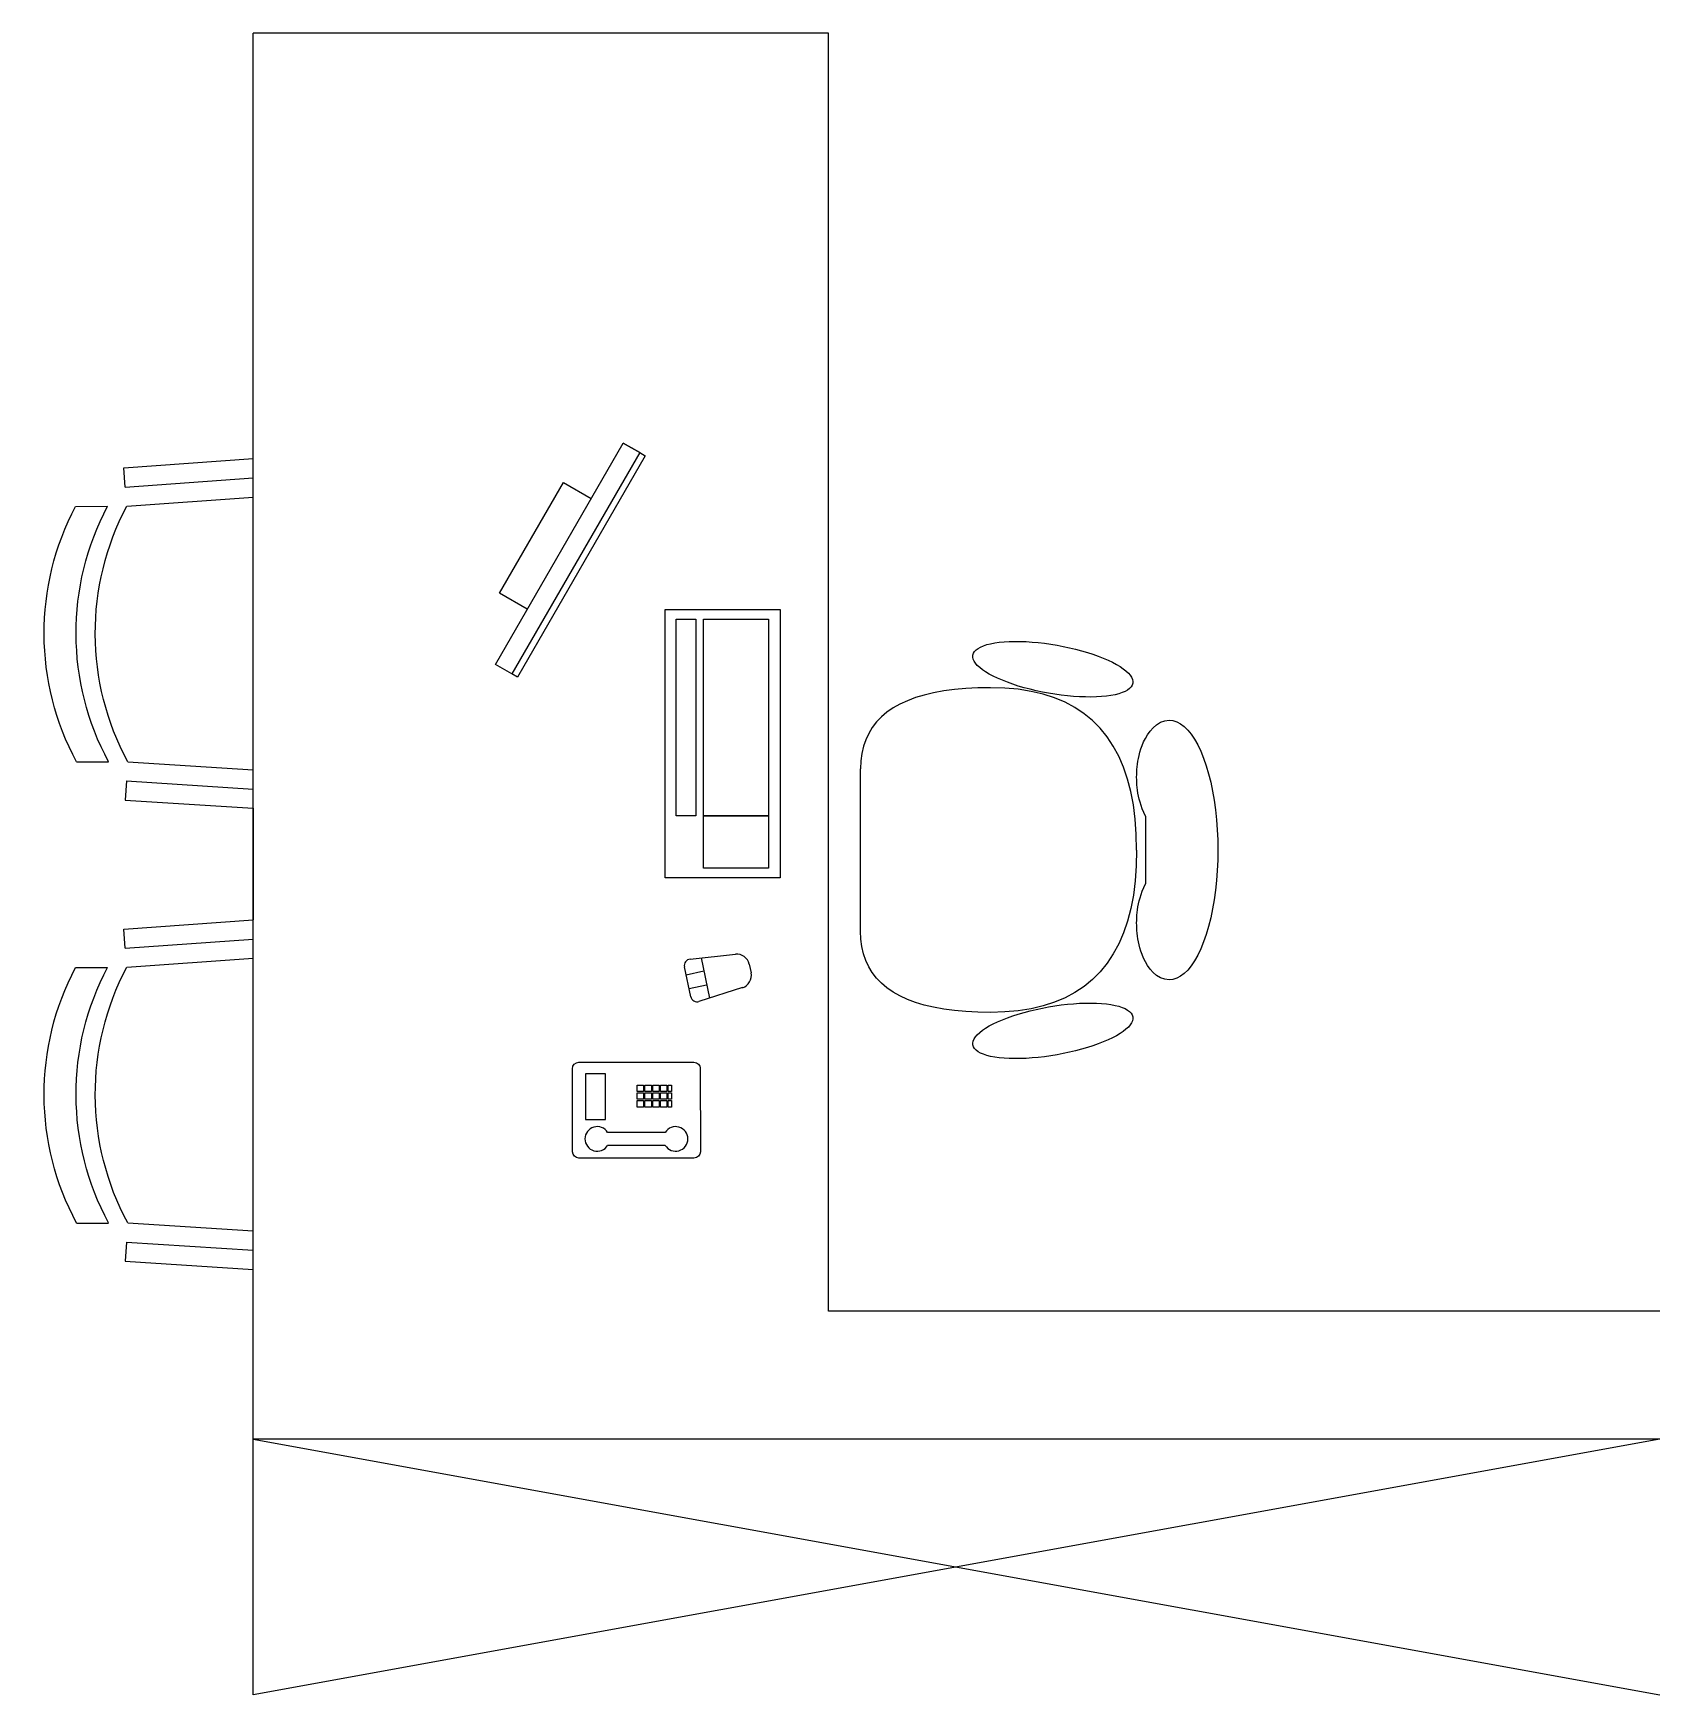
# Model space of a CAD drawing. Header units: millimetres. Extents: x 858 to 1113, y 1216 to 1476.
import ezdxf

# ---------------------------------------------------------------- set-up
doc = ezdxf.new("R2010")
doc.units = ezdxf.units.MM

msp = doc.modelspace()

# ---------------------------------------------------------------- linework, layer by layer
for p, q in [((892.63, 1216.26, -27626.8), (892.63, 1476.26, -27626.8)), ((982.63, 1476.26, -27626.8), (892.63, 1476.26, -27626.8)), ((982.63, 1276.26, -27626.8), (982.63, 1476.26, -27626.8)), ((930.5, 1377.49, -27626.8), (950.5, 1412.13, -27626.8)), ((950.5, 1412.13, -27626.8), (953.09, 1410.63, -27626.8)), ((950.5, 1412.13, -27626.8), (953.09, 1410.63, -27626.8)), ((953.09, 1410.63, -27626.8), (950.5, 1412.13, -27626.8)), ((950.5, 1412.13, -27626.8), (950.5, 1412.13, -27626.8)), ((872.41, 1408.23, -27626.8), (892.63, 1409.69, -27626.8)), ((953.09, 1410.63, -27626.8), (933.09, 1375.99, -27626.8)), ((953.96, 1410.13, -27626.8), (933.96, 1375.49, -27626.8)), ((953.09, 1410.63, -27626.8), (953.96, 1410.13, -27626.8)), ((872.62, 1405.24, -27626.8), (872.41, 1408.23, -27626.8)), ((872.62, 1405.24, -27626.8), (892.63, 1406.68, -27626.8)), ((931.17, 1388.65, -27626.8), (941.17, 1405.97, -27626.8)), ((941.17, 1405.97, -27626.8), (945.5, 1403.47, -27626.8)), ((864.84, 1402.22, -27626.8), (869.84, 1402.24, -27626.8)), ((872.84, 1402.25, -27626.8), (892.63, 1403.67, -27626.8)), ((935.5, 1386.15, -27626.8), (931.17, 1388.65, -27626.8)), ((957.07, 1344.09, -27626.8), (957.07, 1386.09, -27626.8)), ((957.07, 1386.09, -27626.8), (975.07, 1386.09, -27626.8)), ((975.07, 1386.09, -27626.8), (975.07, 1344.09, -27626.8)), ((958.8, 1353.79, -27626.8), (958.8, 1384.59, -27626.8)), ((958.8, 1384.59, -27626.8), (961.88, 1384.59, -27626.8)), ((961.88, 1384.59, -27626.8), (961.88, 1353.79, -27626.8)), ((963.07, 1353.79, -27626.8), (963.07, 1384.59, -27626.8)), ((963.07, 1384.59, -27626.8), (973.21, 1384.59, -27626.8)), ((973.21, 1384.59, -27626.8), (973.21, 1353.79, -27626.8)), ((1007.38, 1380.58, -27626.8), (1007.97, 1380.73, -27626.8)), ((1007.97, 1380.73, -27626.8), (1008.62, 1380.85, -27626.8)), ((1008.62, 1380.85, -27626.8), (1009.32, 1380.95, -27626.8)), ((1009.32, 1380.95, -27626.8), (1010.08, 1381.02, -27626.8)), ((1010.08, 1381.02, -27626.8), (1010.88, 1381.07, -27626.8)), ((1010.88, 1381.07, -27626.8), (1011.73, 1381.09, -27626.8)), ((1011.73, 1381.09, -27626.8), (1012.61, 1381.08, -27626.8)), ((1012.61, 1381.08, -27626.8), (1013.52, 1381.05, -27626.8)), ((1013.52, 1381.05, -27626.8), (1014.46, 1380.99, -27626.8)), ((1014.46, 1380.99, -27626.8), (1015.42, 1380.9, -27626.8)), ((1015.42, 1380.9, -27626.8), (1016.4, 1380.79, -27626.8)), ((1016.4, 1380.79, -27626.8), (1017.38, 1380.65, -27626.8)), ((1017.38, 1380.65, -27626.8), (1018.36, 1380.49, -27626.8)), ((1005.18, 1378.64, -27626.8), (1005.19, 1378.94, -27626.8)), ((1005.24, 1378.33, -27626.8), (1005.18, 1378.64, -27626.8)), ((1005.19, 1378.94, -27626.8), (1005.28, 1379.23, -27626.8)), ((1005.38, 1378, -27626.8), (1005.24, 1378.33, -27626.8)), ((1005.28, 1379.23, -27626.8), (1005.45, 1379.5, -27626.8)), ((1005.6, 1377.67, -27626.8), (1005.38, 1378, -27626.8)), ((1005.45, 1379.5, -27626.8), (1005.69, 1379.76, -27626.8)), ((1005.69, 1379.76, -27626.8), (1006.01, 1379.99, -27626.8)), ((1006.01, 1379.99, -27626.8), (1006.4, 1380.21, -27626.8)), ((1006.4, 1380.21, -27626.8), (1006.86, 1380.4, -27626.8)), ((1006.86, 1380.4, -27626.8), (1007.38, 1380.58, -27626.8)), ((1018.36, 1380.49, -27626.8), (1019.34, 1380.3, -27626.8)), ((1019.34, 1380.3, -27626.8), (1020.31, 1380.1, -27626.8)), ((1020.31, 1380.1, -27626.8), (1021.26, 1379.87, -27626.8)), ((1021.26, 1379.87, -27626.8), (1022.19, 1379.62, -27626.8)), ((1022.19, 1379.62, -27626.8), (1023.1, 1379.36, -27626.8)), ((1023.1, 1379.36, -27626.8), (1023.97, 1379.08, -27626.8)), ((1023.97, 1379.08, -27626.8), (1024.8, 1378.78, -27626.8)), ((1024.8, 1378.78, -27626.8), (1025.59, 1378.48, -27626.8)), ((1025.59, 1378.48, -27626.8), (1026.33, 1378.16, -27626.8)), ((1026.33, 1378.16, -27626.8), (1027.01, 1377.83, -27626.8)), ((933.09, 1375.99, -27626.8), (930.5, 1377.49, -27626.8)), ((933.96, 1375.49, -27626.8), (933.09, 1375.99, -27626.8)), ((1005.89, 1377.34, -27626.8), (1005.6, 1377.67, -27626.8)), ((1006.26, 1377, -27626.8), (1005.89, 1377.34, -27626.8)), ((1006.69, 1376.66, -27626.8), (1006.26, 1377, -27626.8)), ((1007.19, 1376.31, -27626.8), (1006.69, 1376.66, -27626.8)), ((1007.76, 1375.98, -27626.8), (1007.19, 1376.31, -27626.8)), ((1008.39, 1375.64, -27626.8), (1007.76, 1375.98, -27626.8)), ((1009.07, 1375.32, -27626.8), (1008.39, 1375.64, -27626.8)), ((1027.01, 1377.83, -27626.8), (1027.64, 1377.5, -27626.8)), ((1027.64, 1377.5, -27626.8), (1028.21, 1377.16, -27626.8)), ((1028.21, 1377.16, -27626.8), (1028.71, 1376.82, -27626.8)), ((1028.71, 1376.82, -27626.8), (1029.14, 1376.47, -27626.8)), ((1029.14, 1376.47, -27626.8), (1029.51, 1376.13, -27626.8)), ((1029.51, 1376.13, -27626.8), (1029.8, 1375.8, -27626.8)), ((1029.8, 1375.8, -27626.8), (1030.02, 1375.47, -27626.8)), ((1030.02, 1375.47, -27626.8), (1030.16, 1375.14, -27626.8)), ((999.06, 1373.05, -27626.8), (997.59, 1372.7, -27626.8)), ((1000.64, 1373.33, -27626.8), (999.06, 1373.05, -27626.8)), ((1002.31, 1373.56, -27626.8), (1000.64, 1373.33, -27626.8)), ((1004.09, 1373.72, -27626.8), (1002.31, 1373.56, -27626.8)), ((1005.97, 1373.81, -27626.8), (1004.09, 1373.72, -27626.8)), ((1007.95, 1373.84, -27626.8), (1005.97, 1373.81, -27626.8)), ((1010.18, 1373.78, -27626.8), (1007.95, 1373.84, -27626.8)), ((1009.81, 1375, -27626.8), (1009.07, 1375.32, -27626.8)), ((1010.6, 1374.69, -27626.8), (1009.81, 1375, -27626.8)), ((1012.3, 1373.59, -27626.8), (1010.18, 1373.78, -27626.8)), ((1011.43, 1374.39, -27626.8), (1010.6, 1374.69, -27626.8)), ((1012.3, 1374.11, -27626.8), (1011.43, 1374.39, -27626.8)), ((1013.21, 1373.85, -27626.8), (1012.3, 1374.11, -27626.8)), ((1014.3, 1373.27, -27626.8), (1012.3, 1373.59, -27626.8)), ((1014.14, 1373.6, -27626.8), (1013.21, 1373.85, -27626.8)), ((1015.09, 1373.38, -27626.8), (1014.14, 1373.6, -27626.8)), ((1016.18, 1372.83, -27626.8), (1014.3, 1373.27, -27626.8)), ((1016.06, 1373.17, -27626.8), (1015.09, 1373.38, -27626.8)), ((1017.04, 1372.98, -27626.8), (1016.06, 1373.17, -27626.8)), ((1017.95, 1372.25, -27626.8), (1016.18, 1372.83, -27626.8)), ((1018.02, 1372.82, -27626.8), (1017.04, 1372.98, -27626.8)), ((1019, 1372.69, -27626.8), (1018.02, 1372.82, -27626.8)), ((1028.02, 1372.9, -27626.8), (1027.43, 1372.75, -27626.8)), ((1028.54, 1373.07, -27626.8), (1028.02, 1372.9, -27626.8)), ((1029, 1373.26, -27626.8), (1028.54, 1373.07, -27626.8)), ((1029.39, 1373.48, -27626.8), (1029, 1373.26, -27626.8)), ((1029.71, 1373.72, -27626.8), (1029.39, 1373.48, -27626.8)), ((1029.95, 1373.97, -27626.8), (1029.71, 1373.72, -27626.8)), ((1030.12, 1374.24, -27626.8), (1029.95, 1373.97, -27626.8)), ((1030.21, 1374.53, -27626.8), (1030.12, 1374.24, -27626.8)), ((1030.16, 1375.14, -27626.8), (1030.22, 1374.83, -27626.8)), ((1030.22, 1374.83, -27626.8), (1030.21, 1374.53, -27626.8)), ((992.71, 1370.67, -27626.8), (991.75, 1370, -27626.8)), ((993.78, 1371.27, -27626.8), (992.71, 1370.67, -27626.8)), ((994.95, 1371.81, -27626.8), (993.78, 1371.27, -27626.8)), ((996.22, 1372.29, -27626.8), (994.95, 1371.81, -27626.8)), ((997.59, 1372.7, -27626.8), (996.22, 1372.29, -27626.8)), ((1019.61, 1371.56, -27626.8), (1017.95, 1372.25, -27626.8)), ((1019.98, 1372.57, -27626.8), (1019, 1372.69, -27626.8)), ((1021.15, 1370.73, -27626.8), (1019.61, 1371.56, -27626.8)), ((1020.94, 1372.49, -27626.8), (1019.98, 1372.57, -27626.8)), ((1021.87, 1372.43, -27626.8), (1020.94, 1372.49, -27626.8)), ((1022.58, 1369.78, -27626.8), (1021.15, 1370.73, -27626.8)), ((1022.79, 1372.39, -27626.8), (1021.87, 1372.43, -27626.8)), ((1023.67, 1372.38, -27626.8), (1022.79, 1372.39, -27626.8)), ((1024.52, 1372.4, -27626.8), (1023.67, 1372.38, -27626.8)), ((1025.32, 1372.45, -27626.8), (1024.52, 1372.4, -27626.8)), ((1026.08, 1372.52, -27626.8), (1025.32, 1372.45, -27626.8)), ((1026.78, 1372.62, -27626.8), (1026.08, 1372.52, -27626.8)), ((1027.43, 1372.75, -27626.8), (1026.78, 1372.62, -27626.8)), ((989.46, 1367.62, -27626.8), (988.9, 1366.7, -27626.8)), ((990.12, 1368.48, -27626.8), (989.46, 1367.62, -27626.8)), ((990.88, 1369.27, -27626.8), (990.12, 1368.48, -27626.8)), ((991.75, 1370, -27626.8), (990.88, 1369.27, -27626.8)), ((1023.9, 1368.7, -27626.8), (1022.58, 1369.78, -27626.8)), ((1025.1, 1367.49, -27626.8), (1023.9, 1368.7, -27626.8)), ((1033.37, 1367.59, -27626.8), (1033.92, 1368.06, -27626.8)), ((1033.92, 1368.06, -27626.8), (1034.53, 1368.44, -27626.8)), ((1034.53, 1368.44, -27626.8), (1035.2, 1368.68, -27626.8)), ((1035.2, 1368.68, -27626.8), (1035.89, 1368.76, -27626.8)), ((1035.89, 1368.76, -27626.8), (1036.49, 1368.7, -27626.8)), ((1036.49, 1368.7, -27626.8), (1037.08, 1368.51, -27626.8)), ((1037.08, 1368.51, -27626.8), (1037.67, 1368.2, -27626.8)), ((1037.67, 1368.2, -27626.8), (1038.25, 1367.77, -27626.8)), ((1038.25, 1367.77, -27626.8), (1038.81, 1367.22, -27626.8)), ((988.45, 1365.71, -27626.8), (988.09, 1364.67, -27626.8)), ((988.9, 1366.7, -27626.8), (988.45, 1365.71, -27626.8)), ((1026.18, 1366.16, -27626.8), (1025.1, 1367.49, -27626.8)), ((1027.16, 1364.7, -27626.8), (1026.18, 1366.16, -27626.8)), ((1031.66, 1364.8, -27626.8), (1031.89, 1365.35, -27626.8)), ((1031.89, 1365.35, -27626.8), (1032.17, 1365.92, -27626.8)), ((1032.17, 1365.92, -27626.8), (1032.5, 1366.49, -27626.8)), ((1032.5, 1366.49, -27626.8), (1032.9, 1367.06, -27626.8)), ((1032.9, 1367.06, -27626.8), (1033.37, 1367.59, -27626.8)), ((1038.81, 1367.22, -27626.8), (1039.35, 1366.55, -27626.8)), ((1039.35, 1366.55, -27626.8), (1039.87, 1365.77, -27626.8)), ((1039.87, 1365.77, -27626.8), (1040.37, 1364.88, -27626.8)), ((987.84, 1363.56, -27626.8), (987.68, 1362.38, -27626.8)), ((988.09, 1364.67, -27626.8), (987.84, 1363.56, -27626.8)), ((1028.01, 1363.11, -27626.8), (1027.16, 1364.7, -27626.8)), ((1028.76, 1361.4, -27626.8), (1028.01, 1363.11, -27626.8)), ((1031.01, 1362.33, -27626.8), (1031.09, 1362.79, -27626.8)), ((1031.09, 1362.79, -27626.8), (1031.2, 1363.26, -27626.8)), ((1031.2, 1363.26, -27626.8), (1031.32, 1363.75, -27626.8)), ((1031.32, 1363.75, -27626.8), (1031.48, 1364.26, -27626.8)), ((1031.48, 1364.26, -27626.8), (1031.66, 1364.8, -27626.8)), ((1040.37, 1364.88, -27626.8), (1040.84, 1363.89, -27626.8)), ((1040.84, 1363.89, -27626.8), (1041.28, 1362.81, -27626.8)), ((1041.28, 1362.81, -27626.8), (1041.69, 1361.64, -27626.8)), ((865, 1362.22, -27626.8), (870, 1362.24, -27626.8)), ((873, 1362.25, -27626.8), (892.63, 1360.99, -27626.8)), ((987.68, 1362.38, -27626.8), (987.63, 1361.14, -27626.8)), ((987.63, 1335.74, -27626.8), (987.63, 1361.14, -27626.8)), ((1029.38, 1359.55, -27626.8), (1028.76, 1361.4, -27626.8)), ((1030.81, 1359.84, -27626.8), (1030.82, 1360.24, -27626.8)), ((1030.82, 1359.44, -27626.8), (1030.81, 1359.84, -27626.8)), ((1030.82, 1360.24, -27626.8), (1030.83, 1360.65, -27626.8)), ((1030.83, 1360.65, -27626.8), (1030.86, 1361.06, -27626.8)), ((1030.86, 1361.06, -27626.8), (1030.9, 1361.47, -27626.8)), ((1030.9, 1361.47, -27626.8), (1030.95, 1361.9, -27626.8)), ((1030.95, 1361.9, -27626.8), (1031.01, 1362.33, -27626.8)), ((1041.69, 1361.64, -27626.8), (1042.06, 1360.39, -27626.8)), ((1042.06, 1360.39, -27626.8), (1042.39, 1359.06, -27626.8)), ((872.8, 1359.26, -27626.8), (872.61, 1356.26, -27626.8)), ((872.8, 1359.26, -27626.8), (892.63, 1357.99, -27626.8)), ((1029.9, 1357.59, -27626.8), (1029.38, 1359.55, -27626.8)), ((1030.3, 1355.49, -27626.8), (1029.9, 1357.59, -27626.8)), ((1030.84, 1359.04, -27626.8), (1030.82, 1359.44, -27626.8)), ((1030.86, 1358.63, -27626.8), (1030.84, 1359.04, -27626.8)), ((1030.9, 1358.21, -27626.8), (1030.86, 1358.63, -27626.8)), ((1030.95, 1357.79, -27626.8), (1030.9, 1358.21, -27626.8)), ((1031.02, 1357.34, -27626.8), (1030.95, 1357.79, -27626.8)), ((1031.11, 1356.89, -27626.8), (1031.02, 1357.34, -27626.8)), ((1042.39, 1359.06, -27626.8), (1042.68, 1357.67, -27626.8)), ((1042.68, 1357.67, -27626.8), (1042.93, 1356.22, -27626.8)), ((872.61, 1356.26, -27626.8), (892.63, 1354.98, -27626.8)), ((892.63, 1354.98, -27626.8), (892.63, 1337.53, -27626.8)), ((1030.58, 1353.27, -27626.8), (1030.3, 1355.49, -27626.8)), ((1031.21, 1356.41, -27626.8), (1031.11, 1356.89, -27626.8)), ((1031.34, 1355.92, -27626.8), (1031.21, 1356.41, -27626.8)), ((1031.5, 1355.4, -27626.8), (1031.34, 1355.92, -27626.8)), ((1031.69, 1354.87, -27626.8), (1031.5, 1355.4, -27626.8)), ((1031.93, 1354.31, -27626.8), (1031.69, 1354.87, -27626.8)), ((1042.93, 1356.22, -27626.8), (1043.14, 1354.72, -27626.8)), ((1043.14, 1354.72, -27626.8), (1043.3, 1353.19, -27626.8)), ((961.88, 1353.79, -27626.8), (958.8, 1353.79, -27626.8)), ((958.8, 1353.79, -27626.8), (958.8, 1353.79, -27626.8)), ((973.21, 1353.79, -27626.8), (963.07, 1353.79, -27626.8)), ((963.07, 1345.59, -27626.8), (963.07, 1353.79, -27626.8)), ((963.07, 1353.79, -27626.8), (973.21, 1353.79, -27626.8)), ((973.21, 1353.79, -27626.8), (973.21, 1353.79, -27626.8)), ((973.21, 1353.79, -27626.8), (973.21, 1345.59, -27626.8)), ((1030.76, 1350.92, -27626.8), (1030.58, 1353.27, -27626.8)), ((1032.21, 1353.74, -27626.8), (1031.93, 1354.31, -27626.8)), ((1032.21, 1353.74, -27626.8), (1032.21, 1343.14, -27626.8)), ((1032.21, 1353.74, -27626.8), (1032.21, 1353.74, -27626.8)), ((1043.3, 1353.19, -27626.8), (1043.42, 1351.62, -27626.8)), ((1030.81, 1348.44, -27626.8), (1030.76, 1350.92, -27626.8)), ((1043.42, 1351.62, -27626.8), (1043.49, 1350.04, -27626.8)), ((1043.49, 1350.04, -27626.8), (1043.51, 1348.44, -27626.8)), ((1030.81, 1348.44, -27626.8), (1030.76, 1345.97, -27626.8)), ((1043.49, 1346.85, -27626.8), (1043.42, 1345.26, -27626.8)), ((1043.51, 1348.44, -27626.8), (1043.49, 1346.85, -27626.8)), ((973.21, 1345.59, -27626.8), (963.07, 1345.59, -27626.8)), ((963.07, 1345.59, -27626.8), (963.07, 1345.59, -27626.8)), ((1030.76, 1345.97, -27626.8), (1030.58, 1343.62, -27626.8)), ((1043.42, 1345.26, -27626.8), (1043.3, 1343.7, -27626.8)), ((975.07, 1344.09, -27626.8), (957.07, 1344.09, -27626.8)), ((957.07, 1344.09, -27626.8), (957.07, 1344.09, -27626.8)), ((1030.58, 1343.62, -27626.8), (1030.3, 1341.39, -27626.8)), ((1031.5, 1341.48, -27626.8), (1031.69, 1342.02, -27626.8)), ((1031.69, 1342.02, -27626.8), (1031.93, 1342.57, -27626.8)), ((1031.93, 1342.57, -27626.8), (1032.21, 1343.14, -27626.8)), ((1032.21, 1343.14, -27626.8), (1032.21, 1343.14, -27626.8)), ((1043.14, 1342.16, -27626.8), (1042.93, 1340.67, -27626.8)), ((1043.3, 1343.7, -27626.8), (1043.14, 1342.16, -27626.8)), ((1029.9, 1339.3, -27626.8), (1029.38, 1337.33, -27626.8)), ((1030.3, 1341.39, -27626.8), (1029.9, 1339.3, -27626.8)), ((1030.9, 1338.67, -27626.8), (1030.95, 1339.1, -27626.8)), ((1030.95, 1339.1, -27626.8), (1031.02, 1339.54, -27626.8)), ((1031.02, 1339.54, -27626.8), (1031.11, 1340, -27626.8)), ((1031.11, 1340, -27626.8), (1031.21, 1340.47, -27626.8)), ((1031.21, 1340.47, -27626.8), (1031.34, 1340.96, -27626.8)), ((1031.34, 1340.96, -27626.8), (1031.5, 1341.48, -27626.8)), ((1042.68, 1339.22, -27626.8), (1042.39, 1337.82, -27626.8)), ((1042.93, 1340.67, -27626.8), (1042.68, 1339.22, -27626.8)), ((872.41, 1336.08, -27626.8), (892.63, 1337.53, -27626.8)), ((1029.38, 1337.33, -27626.8), (1028.76, 1335.49, -27626.8)), ((1030.81, 1337.04, -27626.8), (1030.82, 1337.44, -27626.8)), ((1030.82, 1336.64, -27626.8), (1030.81, 1337.04, -27626.8)), ((1030.82, 1337.44, -27626.8), (1030.84, 1337.85, -27626.8)), ((1030.83, 1336.24, -27626.8), (1030.82, 1336.64, -27626.8)), ((1030.84, 1337.85, -27626.8), (1030.86, 1338.25, -27626.8)), ((1030.86, 1338.25, -27626.8), (1030.9, 1338.67, -27626.8)), ((1042.06, 1336.5, -27626.8), (1041.69, 1335.25, -27626.8)), ((1042.39, 1337.82, -27626.8), (1042.06, 1336.5, -27626.8)), ((872.62, 1333.09, -27626.8), (872.41, 1336.08, -27626.8)), ((872.62, 1333.09, -27626.8), (892.63, 1334.52, -27626.8)), ((987.68, 1334.5, -27626.8), (987.63, 1335.74, -27626.8)), ((987.84, 1333.33, -27626.8), (987.68, 1334.5, -27626.8)), ((1028.76, 1335.49, -27626.8), (1028.01, 1333.77, -27626.8)), ((1030.86, 1335.83, -27626.8), (1030.83, 1336.24, -27626.8)), ((1030.9, 1335.41, -27626.8), (1030.86, 1335.83, -27626.8)), ((1030.95, 1334.99, -27626.8), (1030.9, 1335.41, -27626.8)), ((1031.01, 1334.55, -27626.8), (1030.95, 1334.99, -27626.8)), ((1031.09, 1334.1, -27626.8), (1031.01, 1334.55, -27626.8)), ((1031.2, 1333.62, -27626.8), (1031.09, 1334.1, -27626.8)), ((1041.28, 1334.07, -27626.8), (1040.84, 1332.99, -27626.8)), ((1041.69, 1335.25, -27626.8), (1041.28, 1334.07, -27626.8)), ((872.84, 1330.09, -27626.8), (892.63, 1331.52, -27626.8)), ((960.95, 1331.38, -27626.8), (968.04, 1332.15, -27626.8)), ((962.67, 1331.56, -27626.8), (964, 1325.27, -27626.8)), ((988.09, 1332.22, -27626.8), (987.84, 1333.33, -27626.8)), ((988.45, 1331.17, -27626.8), (988.09, 1332.22, -27626.8)), ((1027.16, 1332.19, -27626.8), (1026.18, 1330.73, -27626.8)), ((1028.01, 1333.77, -27626.8), (1027.16, 1332.19, -27626.8)), ((1031.32, 1333.13, -27626.8), (1031.2, 1333.62, -27626.8)), ((1031.48, 1332.62, -27626.8), (1031.32, 1333.13, -27626.8)), ((1031.66, 1332.09, -27626.8), (1031.48, 1332.62, -27626.8)), ((1031.89, 1331.53, -27626.8), (1031.66, 1332.09, -27626.8)), ((1032.17, 1330.96, -27626.8), (1031.89, 1331.53, -27626.8)), ((1040.37, 1332, -27626.8), (1039.87, 1331.12, -27626.8)), ((1040.84, 1332.99, -27626.8), (1040.37, 1332, -27626.8)), ((864.84, 1330.06, -27626.8), (869.84, 1330.08, -27626.8)), ((961.07, 1325.49, -27626.8), (960.08, 1330.18, -27626.8)), ((960.08, 1330.18, -27626.8), (960.08, 1330.18, -27626.8)), ((963.11, 1329.47, -27626.8), (960.35, 1328.88, -27626.8)), ((970.22, 1330.58, -27626.8), (970.5, 1329.23, -27626.8)), ((988.9, 1330.19, -27626.8), (988.45, 1331.17, -27626.8)), ((989.46, 1329.27, -27626.8), (988.9, 1330.19, -27626.8)), ((990.12, 1328.41, -27626.8), (989.46, 1329.27, -27626.8)), ((1025.1, 1329.39, -27626.8), (1023.9, 1328.19, -27626.8)), ((1026.18, 1330.73, -27626.8), (1025.1, 1329.39, -27626.8)), ((1032.5, 1330.39, -27626.8), (1032.17, 1330.96, -27626.8)), ((1032.9, 1329.82, -27626.8), (1032.5, 1330.39, -27626.8)), ((1033.37, 1329.29, -27626.8), (1032.9, 1329.82, -27626.8)), ((1033.92, 1328.82, -27626.8), (1033.37, 1329.29, -27626.8)), ((1034.53, 1328.45, -27626.8), (1033.92, 1328.82, -27626.8)), ((1037.67, 1328.68, -27626.8), (1037.08, 1328.37, -27626.8)), ((1038.25, 1329.12, -27626.8), (1037.67, 1328.68, -27626.8)), ((1038.81, 1329.67, -27626.8), (1038.25, 1329.12, -27626.8)), ((1039.35, 1330.34, -27626.8), (1038.81, 1329.67, -27626.8)), ((1039.87, 1331.12, -27626.8), (1039.35, 1330.34, -27626.8)), ((960.8, 1326.78, -27626.8), (963.55, 1327.37, -27626.8)), ((969.15, 1326.91, -27626.8), (962.35, 1324.74, -27626.8)), ((990.88, 1327.61, -27626.8), (990.12, 1328.41, -27626.8)), ((991.75, 1326.88, -27626.8), (990.88, 1327.61, -27626.8)), ((992.71, 1326.22, -27626.8), (991.75, 1326.88, -27626.8)), ((993.78, 1325.61, -27626.8), (992.71, 1326.22, -27626.8)), ((1021.15, 1326.15, -27626.8), (1019.61, 1325.33, -27626.8)), ((1022.58, 1327.11, -27626.8), (1021.15, 1326.15, -27626.8)), ((1023.9, 1328.19, -27626.8), (1022.58, 1327.11, -27626.8)), ((1035.2, 1328.21, -27626.8), (1034.53, 1328.45, -27626.8)), ((1035.89, 1328.12, -27626.8), (1035.2, 1328.21, -27626.8)), ((1036.49, 1328.18, -27626.8), (1035.89, 1328.12, -27626.8)), ((1037.08, 1328.37, -27626.8), (1036.49, 1328.18, -27626.8)), ((994.95, 1325.07, -27626.8), (993.78, 1325.61, -27626.8)), ((996.22, 1324.6, -27626.8), (994.95, 1325.07, -27626.8)), ((997.59, 1324.19, -27626.8), (996.22, 1324.6, -27626.8)), ((999.06, 1323.84, -27626.8), (997.59, 1324.19, -27626.8)), ((1000.64, 1323.55, -27626.8), (999.06, 1323.84, -27626.8)), ((1002.31, 1323.33, -27626.8), (1000.64, 1323.55, -27626.8)), ((1014.3, 1323.61, -27626.8), (1012.3, 1323.3, -27626.8)), ((1014.14, 1323.28, -27626.8), (1015.09, 1323.51, -27626.8)), ((1016.18, 1324.06, -27626.8), (1014.3, 1323.61, -27626.8)), ((1015.09, 1323.51, -27626.8), (1016.06, 1323.72, -27626.8)), ((1016.06, 1323.72, -27626.8), (1017.04, 1323.9, -27626.8)), ((1017.95, 1324.63, -27626.8), (1016.18, 1324.06, -27626.8)), ((1017.04, 1323.9, -27626.8), (1018.02, 1324.06, -27626.8)), ((1019.61, 1325.33, -27626.8), (1017.95, 1324.63, -27626.8)), ((1018.02, 1324.06, -27626.8), (1019, 1324.2, -27626.8)), ((1019, 1324.2, -27626.8), (1019.98, 1324.31, -27626.8)), ((1019.98, 1324.31, -27626.8), (1020.94, 1324.4, -27626.8)), ((1020.94, 1324.4, -27626.8), (1021.87, 1324.46, -27626.8)), ((1021.87, 1324.46, -27626.8), (1022.79, 1324.49, -27626.8)), ((1022.79, 1324.49, -27626.8), (1023.67, 1324.5, -27626.8)), ((1023.67, 1324.5, -27626.8), (1024.52, 1324.48, -27626.8)), ((1024.52, 1324.48, -27626.8), (1025.32, 1324.43, -27626.8)), ((1025.32, 1324.43, -27626.8), (1026.08, 1324.36, -27626.8)), ((1026.08, 1324.36, -27626.8), (1026.78, 1324.26, -27626.8)), ((1026.78, 1324.26, -27626.8), (1027.43, 1324.14, -27626.8)), ((1027.43, 1324.14, -27626.8), (1028.02, 1323.99, -27626.8)), ((1028.02, 1323.99, -27626.8), (1028.54, 1323.82, -27626.8)), ((1028.54, 1323.82, -27626.8), (1029, 1323.62, -27626.8)), ((1029, 1323.62, -27626.8), (1029.39, 1323.4, -27626.8)), ((1029.39, 1323.4, -27626.8), (1029.71, 1323.17, -27626.8)), ((1004.09, 1323.17, -27626.8), (1002.31, 1323.33, -27626.8)), ((1005.97, 1323.07, -27626.8), (1004.09, 1323.17, -27626.8)), ((1007.95, 1323.04, -27626.8), (1005.97, 1323.07, -27626.8)), ((1007.19, 1320.57, -27626.8), (1007.76, 1320.91, -27626.8)), ((1007.76, 1320.91, -27626.8), (1008.39, 1321.24, -27626.8)), ((1010.18, 1323.11, -27626.8), (1007.95, 1323.04, -27626.8)), ((1008.39, 1321.24, -27626.8), (1009.07, 1321.57, -27626.8)), ((1009.07, 1321.57, -27626.8), (1009.81, 1321.89, -27626.8)), ((1009.81, 1321.89, -27626.8), (1010.6, 1322.2, -27626.8)), ((1012.3, 1323.3, -27626.8), (1010.18, 1323.11, -27626.8)), ((1010.6, 1322.2, -27626.8), (1011.43, 1322.49, -27626.8)), ((1011.43, 1322.49, -27626.8), (1012.3, 1322.77, -27626.8)), ((1012.3, 1322.77, -27626.8), (1013.21, 1323.04, -27626.8)), ((1013.21, 1323.04, -27626.8), (1014.14, 1323.28, -27626.8)), ((1029.8, 1321.09, -27626.8), (1029.51, 1320.75, -27626.8)), ((1029.71, 1323.17, -27626.8), (1029.95, 1322.91, -27626.8)), ((1030.02, 1321.42, -27626.8), (1029.8, 1321.09, -27626.8)), ((1029.95, 1322.91, -27626.8), (1030.12, 1322.64, -27626.8)), ((1030.16, 1321.74, -27626.8), (1030.02, 1321.42, -27626.8)), ((1030.12, 1322.64, -27626.8), (1030.21, 1322.35, -27626.8)), ((1030.22, 1322.05, -27626.8), (1030.16, 1321.74, -27626.8)), ((1030.21, 1322.35, -27626.8), (1030.22, 1322.05, -27626.8)), ((1005.18, 1318.24, -27626.8), (1005.24, 1318.56, -27626.8)), ((1005.19, 1317.94, -27626.8), (1005.18, 1318.24, -27626.8)), ((1005.24, 1318.56, -27626.8), (1005.38, 1318.88, -27626.8)), ((1005.38, 1318.88, -27626.8), (1005.6, 1319.21, -27626.8)), ((1005.6, 1319.21, -27626.8), (1005.89, 1319.55, -27626.8)), ((1005.89, 1319.55, -27626.8), (1006.26, 1319.89, -27626.8)), ((1006.26, 1319.89, -27626.8), (1006.69, 1320.23, -27626.8)), ((1006.69, 1320.23, -27626.8), (1007.19, 1320.57, -27626.8)), ((1025.59, 1318.41, -27626.8), (1024.8, 1318.1, -27626.8)), ((1026.33, 1318.73, -27626.8), (1025.59, 1318.41, -27626.8)), ((1027.01, 1319.05, -27626.8), (1026.33, 1318.73, -27626.8)), ((1027.64, 1319.39, -27626.8), (1027.01, 1319.05, -27626.8)), ((1028.21, 1319.73, -27626.8), (1027.64, 1319.39, -27626.8)), ((1028.71, 1320.07, -27626.8), (1028.21, 1319.73, -27626.8)), ((1029.14, 1320.41, -27626.8), (1028.71, 1320.07, -27626.8)), ((1029.51, 1320.75, -27626.8), (1029.14, 1320.41, -27626.8)), ((1005.28, 1317.66, -27626.8), (1005.19, 1317.94, -27626.8)), ((1005.45, 1317.38, -27626.8), (1005.28, 1317.66, -27626.8)), ((1005.69, 1317.13, -27626.8), (1005.45, 1317.38, -27626.8)), ((1006.01, 1316.89, -27626.8), (1005.69, 1317.13, -27626.8)), ((1006.4, 1316.67, -27626.8), (1006.01, 1316.89, -27626.8)), ((1006.86, 1316.48, -27626.8), (1006.4, 1316.67, -27626.8)), ((1007.38, 1316.31, -27626.8), (1006.86, 1316.48, -27626.8)), ((1007.97, 1316.16, -27626.8), (1007.38, 1316.31, -27626.8)), ((1008.62, 1316.03, -27626.8), (1007.97, 1316.16, -27626.8)), ((1009.32, 1315.94, -27626.8), (1008.62, 1316.03, -27626.8)), ((1010.08, 1315.86, -27626.8), (1009.32, 1315.94, -27626.8)), ((1010.88, 1315.82, -27626.8), (1010.08, 1315.86, -27626.8)), ((1011.73, 1315.8, -27626.8), (1010.88, 1315.82, -27626.8)), ((1012.61, 1315.8, -27626.8), (1011.73, 1315.8, -27626.8)), ((1013.52, 1315.84, -27626.8), (1012.61, 1315.8, -27626.8)), ((1014.46, 1315.9, -27626.8), (1013.52, 1315.84, -27626.8)), ((1015.42, 1315.98, -27626.8), (1014.46, 1315.9, -27626.8)), ((1016.4, 1316.1, -27626.8), (1015.42, 1315.98, -27626.8)), ((1017.38, 1316.23, -27626.8), (1016.4, 1316.1, -27626.8)), ((1018.36, 1316.4, -27626.8), (1017.38, 1316.23, -27626.8)), ((1019.34, 1316.58, -27626.8), (1018.36, 1316.4, -27626.8)), ((1020.31, 1316.79, -27626.8), (1019.34, 1316.58, -27626.8)), ((1021.26, 1317.01, -27626.8), (1020.31, 1316.79, -27626.8)), ((1022.19, 1317.26, -27626.8), (1021.26, 1317.01, -27626.8)), ((1023.1, 1317.53, -27626.8), (1022.19, 1317.26, -27626.8)), ((1023.97, 1317.81, -27626.8), (1023.1, 1317.53, -27626.8)), ((1024.8, 1318.1, -27626.8), (1023.97, 1317.81, -27626.8)), ((944.61, 1313.42, -27626.8), (944.61, 1306.28, -27626.8)), ((947.74, 1313.42, -27626.8), (944.61, 1313.42, -27626.8)), ((947.74, 1306.28, -27626.8), (947.74, 1313.42, -27626.8)), ((952.68, 1311.66, -27626.8), (953.68, 1311.66, -27626.8)), ((952.68, 1310.66, -27626.8), (952.68, 1311.66, -27626.8)), ((952.68, 1310.66, -27626.8), (952.68, 1310.66, -27626.8)), ((953.68, 1310.66, -27626.8), (952.68, 1310.66, -27626.8)), ((953.68, 1311.66, -27626.8), (953.68, 1310.66, -27626.8)), ((953.9, 1310.45, -27626.8), (954.9, 1310.45, -27626.8)), ((953.9, 1309.45, -27626.8), (953.9, 1310.45, -27626.8)), ((954.9, 1310.45, -27626.8), (954.9, 1309.45, -27626.8)), ((955.11, 1311.66, -27626.8), (956.11, 1311.66, -27626.8)), ((955.11, 1310.66, -27626.8), (955.11, 1311.66, -27626.8)), ((955.11, 1310.66, -27626.8), (955.11, 1310.66, -27626.8)), ((956.11, 1310.66, -27626.8), (955.11, 1310.66, -27626.8)), ((955.11, 1309.45, -27626.8), (955.11, 1310.45, -27626.8)), ((955.11, 1310.45, -27626.8), (956.11, 1310.45, -27626.8)), ((956.11, 1311.66, -27626.8), (956.11, 1310.66, -27626.8)), ((956.11, 1310.45, -27626.8), (956.11, 1309.45, -27626.8)), ((956.33, 1311.66, -27626.8), (957.33, 1311.66, -27626.8)), ((956.33, 1310.66, -27626.8), (956.33, 1311.66, -27626.8)), ((956.33, 1310.66, -27626.8), (956.33, 1310.66, -27626.8)), ((957.33, 1310.66, -27626.8), (956.33, 1310.66, -27626.8)), ((957.33, 1311.66, -27626.8), (957.33, 1310.66, -27626.8)), ((957.54, 1311.66, -27626.8), (958.04, 1311.66, -27626.8)), ((957.54, 1310.66, -27626.8), (957.54, 1311.66, -27626.8)), ((958.04, 1310.66, -27626.8), (957.54, 1310.66, -27626.8)), ((957.54, 1310.45, -27626.8), (958.04, 1310.45, -27626.8)), ((957.54, 1309.45, -27626.8), (957.54, 1310.45, -27626.8)), ((958.04, 1311.66, -27626.8), (958.04, 1310.66, -27626.8)), ((958.04, 1310.66, -27626.8), (958.04, 1310.66, -27626.8)), ((958.04, 1310.45, -27626.8), (958.04, 1309.45, -27626.8)), ((952.68, 1309.23, -27626.8), (953.68, 1309.23, -27626.8)), ((952.68, 1308.23, -27626.8), (952.68, 1309.23, -27626.8)), ((952.68, 1308.23, -27626.8), (952.68, 1308.23, -27626.8)), ((953.68, 1308.23, -27626.8), (952.68, 1308.23, -27626.8)), ((953.68, 1309.23, -27626.8), (953.68, 1308.23, -27626.8)), ((953.9, 1309.45, -27626.8), (953.9, 1309.45, -27626.8)), ((954.9, 1309.45, -27626.8), (953.9, 1309.45, -27626.8)), ((953.9, 1309.23, -27626.8), (954.9, 1309.23, -27626.8)), ((953.9, 1308.23, -27626.8), (953.9, 1309.23, -27626.8)), ((953.9, 1308.23, -27626.8), (953.9, 1308.23, -27626.8)), ((954.9, 1308.23, -27626.8), (953.9, 1308.23, -27626.8)), ((954.9, 1309.23, -27626.8), (954.9, 1308.23, -27626.8)), ((955.11, 1309.45, -27626.8), (955.11, 1309.45, -27626.8)), ((956.11, 1309.45, -27626.8), (955.11, 1309.45, -27626.8)), ((956.33, 1309.23, -27626.8), (957.33, 1309.23, -27626.8)), ((956.33, 1308.23, -27626.8), (956.33, 1309.23, -27626.8)), ((956.33, 1308.23, -27626.8), (956.33, 1308.23, -27626.8)), ((957.33, 1308.23, -27626.8), (956.33, 1308.23, -27626.8)), ((957.33, 1309.23, -27626.8), (957.33, 1308.23, -27626.8)), ((958.04, 1309.45, -27626.8), (957.54, 1309.45, -27626.8)), ((957.54, 1309.23, -27626.8), (958.04, 1309.23, -27626.8)), ((957.54, 1308.23, -27626.8), (957.54, 1309.23, -27626.8)), ((958.04, 1308.23, -27626.8), (957.54, 1308.23, -27626.8)), ((958.04, 1309.45, -27626.8), (958.04, 1309.45, -27626.8)), ((958.04, 1309.23, -27626.8), (958.04, 1308.23, -27626.8)), ((958.04, 1308.23, -27626.8), (958.04, 1308.23, -27626.8)), ((944.61, 1306.28, -27626.8), (947.74, 1306.28, -27626.8)), ((957.06, 1304.25, -27626.8), (948.06, 1304.25, -27626.8)), ((948.06, 1302.24, -27626.8), (957.06, 1302.24, -27626.8)), ((865, 1290.06, -27626.8), (870, 1290.08, -27626.8)), ((873, 1290.09, -27626.8), (892.63, 1288.84, -27626.8)), ((872.8, 1287.1, -27626.8), (872.61, 1284.11, -27626.8)), ((872.8, 1287.1, -27626.8), (892.63, 1285.83, -27626.8)), ((872.61, 1284.11, -27626.8), (892.63, 1282.83, -27626.8)), ((1112.63, 1276.26, -27626.8), (982.63, 1276.26, -27626.8)), ((1112.63, 1256.26, -25877.44), (892.63, 1256.26, -102848.38)), ((1112.63, 1256.26, -27626.8), (892.63, 1216.26, -27626.8)), ((892.63, 1256.26, -27626.8), (1112.63, 1216.26, -27626.8))]:
    msp.add_line(p, q)
at = {"extrusion": (0, 0, -1)}
for p, q in [((942.57, 1301.23, -27626.8), (942.56, 1314.23, -27626.8)), ((943.56, 1315.23, -27626.8), (961.56, 1315.23, -27626.8)), ((962.56, 1314.23, -27626.8), (962.57, 1301.23, -27626.8)), ((962.56, 1314.23, -27626.8), (962.56, 1314.23, -27626.8)), ((952.68, 1310.45, -27626.8), (953.68, 1310.45, -27626.8)), ((952.68, 1309.45, -27626.8), (952.68, 1310.45, -27626.8)), ((953.68, 1310.45, -27626.8), (953.68, 1309.45, -27626.8)), ((953.9, 1311.66, -27626.8), (954.9, 1311.66, -27626.8)), ((953.9, 1310.66, -27626.8), (953.9, 1311.66, -27626.8)), ((954.9, 1310.66, -27626.8), (953.9, 1310.66, -27626.8)), ((954.9, 1311.66, -27626.8), (954.9, 1310.66, -27626.8)), ((954.9, 1310.66, -27626.8), (954.9, 1310.66, -27626.8)), ((956.33, 1310.45, -27626.8), (957.33, 1310.45, -27626.8)), ((956.33, 1309.45, -27626.8), (956.33, 1310.45, -27626.8)), ((957.33, 1310.45, -27626.8), (957.33, 1309.45, -27626.8)), ((953.68, 1309.45, -27626.8), (952.68, 1309.45, -27626.8)), ((953.68, 1309.45, -27626.8), (953.68, 1309.45, -27626.8)), ((955.11, 1309.23, -27626.8), (956.11, 1309.23, -27626.8)), ((955.11, 1308.23, -27626.8), (955.11, 1309.23, -27626.8)), ((956.11, 1308.23, -27626.8), (955.11, 1308.23, -27626.8)), ((956.11, 1309.23, -27626.8), (956.11, 1308.23, -27626.8)), ((956.11, 1308.23, -27626.8), (956.11, 1308.23, -27626.8)), ((957.33, 1309.45, -27626.8), (956.33, 1309.45, -27626.8)), ((957.33, 1309.45, -27626.8), (957.33, 1309.45, -27626.8)), ((961.57, 1300.23, -27626.8), (943.57, 1300.23, -27626.8))]:
    msp.add_line(p, q, dxfattribs=at)
for centre, radius, start, end in [((961.06, 1330.38, -27626.8), 1, 96.2137, 191.9361), ((968.26, 1330.16, -27626.8), 2, 11.9416, 96.2383), ((968.55, 1328.81, -27626.8), 2, 287.6514, 11.943), ((962.05, 1325.7, -27626.8), 1, 191.9365, 287.6543), ((946.43, 1303.24, -27626.8), 1.92, 31.693, 328.3056), ((958.7, 1303.24, -27626.8), 1.92, 211.6959, 148.3085)]:
    msp.add_arc(centre, radius, start, end)
for centre, start, end in [((-943.56, 1314.23, 27626.8), 0.0021, 90.0021), ((-961.56, 1314.23, 27626.8), 90.0021, 180.0021), ((-943.57, 1301.23, 27626.8), 270.0021, 0.0021), ((-961.57, 1301.23, 27626.8), 179.9986, 269.9986)]:
    msp.add_arc(centre, 1, start, end, dxfattribs=at)
for centre, major_axis, start_param, end_param in [((902.42, 1382.37, -27626.8), (30.05, 30.05), 3.433049, 4.412964), ((907.42, 1382.39, -27626.8), (30.05, -30.05), 1.862253, 2.842168), ((910.42, 1382.4, -27626.8), (30.05, 30.05), 3.433049, 4.412964), ((902.42, 1310.21, -27626.8), (30.05, 30.05), 3.433049, 4.412964), ((907.42, 1310.23, -27626.8), (30.05, -30.05), 1.862253, 2.842168), ((910.42, 1310.24, -27626.8), (30.05, 30.05), 3.433049, 4.412964)]:
    msp.add_ellipse(centre, major_axis=major_axis, ratio=1, start_param=start_param, end_param=end_param, dxfattribs=at)

doc.saveas('drawing.dxf')
